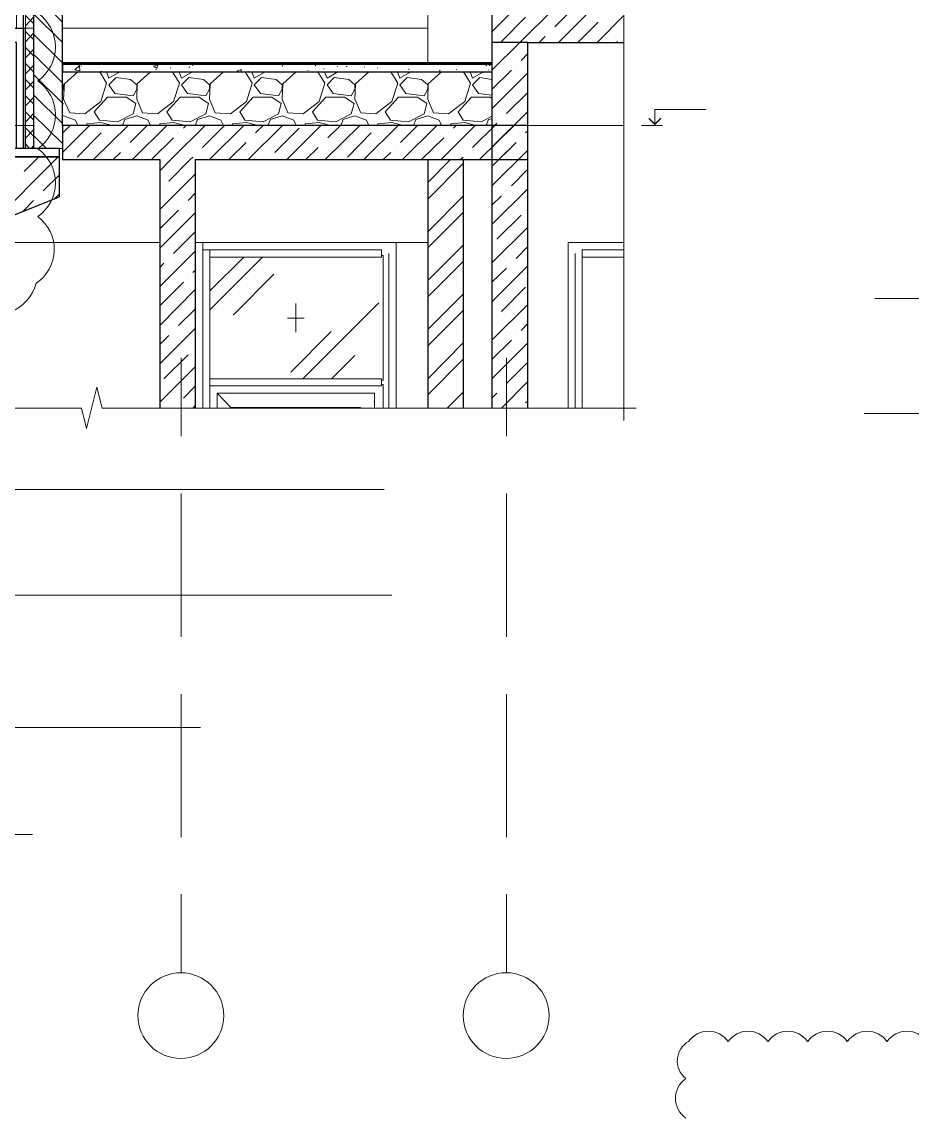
# Model space of a CAD drawing. Header units: millimetres. Extents: x -356862 to 418287, y 0 to 839748.
# Drawn here: x 331420 to 337636, y 772353 to 780012 of the extents above; entities that cross this region are included whole.
import ezdxf

# ---------------------------------------------------------------- set-up
doc = ezdxf.new("R2010")
doc.units = ezdxf.units.MM
doc.layers.add('PDF _Геометрия', color=7, linetype='Continuous', true_color=0xbababa)
doc.layers.add('PDF _Сплошная заливка', color=7, linetype='Continuous', true_color=0xf50000)

msp = doc.modelspace()

# ---------------------------------------------------------------- linework, layer by layer
at = {"layer": 'PDF _Геометрия', "color": 7, "lineweight": 5}
for points in [[(335623.1195, 788584.2562), (335623.1195, 788497.4619), (335623.1195, 782978.6111), (335479.1679, 782942.6232), (335769.188, 782870.6474), (335623.1195, 782834.6594), (335623.1195, 777313.6917), (335623.1195, 777226.8974)], [(331382.8977, 782669.5385), (331382.8977, 779968.3288), (331501.4461, 779968.3288)], [(334253.4622, 779968.3288), (331702.555, 779968.3288)], [(334702.2526, 779729.1151), (331702.555, 779729.1151)], [(334702.2526, 779722.7643), (331702.555, 779722.7643)], [(331501.4461, 779288.7925), (331251.6477, 779288.7925)], [(334952.0509, 779288.7925), (335623.1195, 779288.7925)], [(330874.8332, 778469.5385), (332382.0913, 778469.5385)], [(332631.8897, 778469.5385), (334253.4622, 778469.5385)], [(334033.3009, 778469.5385), (334033.3009, 777313.6917)], [(335233.6034, 777313.6917), (335233.6034, 778469.5385), (335623.1195, 778469.5385)], [(335709.9138, 777313.6917), (335623.1195, 777313.6917), (331979.8735, 777313.6917), (331943.8856, 777459.7603), (331871.9098, 777169.7401), (331835.9219, 777313.6917), (328190.559, 777313.6917), (328103.7647, 777313.6917)], [(333882.9985, 777313.6917), (333882.9985, 777417.4215), (332782.1921, 777417.4215), (332782.1921, 777313.6917)], [(332782.1921, 777417.4215), (332883.805, 777313.6917)], [(332881.688, 777313.6917), (332881.688, 777317.9256), (333783.5026, 777317.9256), (333783.5026, 777313.6917)]]:
    msp.add_lwpolyline(points, dxfattribs=at)
at = {"layer": 'PDF _Геометрия', "color": 7, "lineweight": 9}
for points in [[(334452.4542, 786869.5385), (334253.4622, 786869.5385), (334253.4622, 779729.1151)], [(331501.4461, 779127.9054), (331702.555, 779127.9054)], [(332532.3937, 777116.8167), (332532.3937, 777665.103)], [(334803.8655, 777116.8167), (334803.8655, 777665.103)], [(332532.3937, 776915.7078), (332532.3937, 776915.7078)], [(334803.8655, 776915.7078), (334803.8655, 776915.7078)], [(332532.3937, 775715.4054), (332532.3937, 776716.7159)], [(334803.8655, 775715.4054), (334803.8655, 776716.7159)], [(332532.3937, 775516.4135), (332532.3937, 775516.4135)], [(334803.8655, 775516.4135), (334803.8655, 775516.4135)], [(332532.3937, 774316.1111), (332532.3937, 775315.3046)], [(334803.8655, 774316.1111), (334803.8655, 775315.3046)], [(332532.3937, 774115.0022), (332532.3937, 774115.0022)], [(334803.8655, 774115.0022), (334803.8655, 774115.0022)], [(332532.3937, 773365.607), (332532.3937, 773916.0103)], [(334803.8655, 773365.607), (334803.8655, 773916.0103)]]:
    msp.add_lwpolyline(points, dxfattribs=at)
at = {"layer": 'PDF _Геометрия', "color": 84, "lineweight": 30, "true_color": 0x269900}
msp.add_lwpolyline([(331501.4461, 779127.9054), (331431.5872, 779127.9054), (331431.5872, 780527.1998), (331501.4461, 780527.1998)], dxfattribs=at)
at = {"layer": 'PDF _Геометрия', "color": 84, "lineweight": 20, "true_color": 0x269900}
msp.add_lwpolyline([(331501.4461, 779127.9054), (331444.2888, 779127.9054), (331444.2888, 780527.1998), (331501.4461, 780527.1998)], close=True, dxfattribs=at)
at = {"layer": 'PDF _Геометрия', "color": 8, "lineweight": 30, "true_color": 0x767676}
msp.add_lwpolyline([(331702.555, 779288.7925), (331702.555, 780527.1998), (331501.4461, 780527.1998), (331501.4461, 779127.9054)], dxfattribs=at)
at = {"layer": 'PDF _Геометрия', "lineweight": 5}
for points in [[(331702.555, 780010.6675), (331501.4461, 780209.6594)], [(334702.2526, 779942.9256), (334867.3735, 780108.0465), (334952.0509, 780194.8409)], [(334702.2526, 779674.0748), (334897.0106, 779868.8328), (335138.3413, 780108.0465)], [(335140.4582, 779976.7965), (335271.7082, 780108.0465)], [(335165.8614, 779868.8328), (335407.1921, 780108.0465)], [(331702.555, 779868.8328), (331501.4461, 780067.8248)], [(334769.9945, 779875.1836), (334937.2324, 780044.5385)], [(335301.3453, 779868.8328), (335443.18, 780010.6675)], [(335436.8292, 779868.8328), (335623.1195, 780057.2401)], [(331702.555, 779726.9982), (331501.4461, 779925.9901)], [(335106.5872, 779942.9256), (335106.5872, 779942.9256)], [(335032.4945, 779868.8328), (335072.7163, 779909.0546)], [(335570.1961, 779868.8328), (335578.6638, 779875.1836)], [(335612.5348, 779909.0546), (335612.5348, 779909.0546)], [(331702.555, 779585.1635), (331501.4461, 779786.2724)], [(334736.1235, 779841.3127), (334736.1235, 779841.3127)], [(334905.4784, 779741.8167), (334952.0509, 779790.5062)], [(331755.4784, 779712.1796), (331755.4784, 779714.2965)], [(331831.688, 779705.8288), (331835.9219, 779701.5949)], [(332585.3171, 779693.1272), (332591.6679, 779697.3611)], [(332608.6034, 779710.0627), (332614.9542, 779710.0627)], [(333237.3332, 779707.9457), (333241.5671, 779703.7119)], [(333468.0792, 779710.0627), (333472.313, 779705.8288)], [(333620.4985, 779697.3611), (333624.7324, 779701.5949)], [(333684.0066, 779701.5949), (333690.3574, 779697.3611)], [(333808.9058, 779699.478), (333813.1397, 779695.2441)], [(334659.9138, 779705.8288), (334666.2647, 779710.0627)], [(334683.2001, 779710.0627), (334689.5509, 779705.8288)], [(334871.6074, 779707.9457), (334871.6074, 779707.9457)], [(331501.4461, 779644.4377), (331702.555, 779443.3288), (331706.7888, 779441.2119), (331702.555, 779424.2764)], [(331810.5187, 779663.4901), (331717.3735, 779578.8127), (331711.0227, 779470.849), (331753.3614, 779375.5869), (331859.2082, 779369.2361), (331971.4058, 779456.0304), (332011.6276, 779583.0465), (331962.938, 779663.4901)], [(331971.4058, 779663.4901), (331975.6397, 779667.724), (331975.6397, 779663.4901)], [(332009.5106, 779663.4901), (332026.4461, 779619.0344), (332102.6558, 779663.4901)], [(332318.5832, 779663.4901), (332225.438, 779578.8127), (332221.2042, 779470.849), (332261.4259, 779375.5869), (332367.2727, 779369.2361), (332479.4703, 779456.0304), (332519.6921, 779583.0465), (332471.0026, 779663.4901)], [(332352.4542, 779676.1917), (332358.805, 779678.3086)], [(332377.8574, 779663.4901), (332379.9743, 779665.607)], [(332454.0671, 779688.8933), (332460.4179, 779691.0103)], [(332517.5751, 779663.4901), (332534.5106, 779619.0344), (332610.7203, 779663.4901)], [(332826.6477, 779663.4901), (332733.5026, 779578.8127), (332729.2687, 779470.849), (332769.4905, 779375.5869), (332875.3372, 779369.2361), (332987.5348, 779456.0304), (333027.7566, 779583.0465), (332979.0671, 779663.4901)], [(332947.313, 779663.4901), (332953.6638, 779680.4256), (332924.0268, 779669.8409), (332932.4945, 779663.4901)], [(333000.2364, 779667.724), (333002.3534, 779663.4901)], [(333025.6397, 779663.4901), (333042.5751, 779619.0344), (333118.7848, 779663.4901)], [(333334.7122, 779663.4901), (333241.5671, 779578.8127), (333237.3332, 779470.849), (333277.555, 779375.5869), (333383.4018, 779369.2361), (333495.5993, 779456.0304), (333535.8211, 779583.0465), (333487.1316, 779663.4901)], [(333372.8171, 779663.4901), (333379.1679, 779665.607)], [(333415.1558, 779671.9578), (333419.3897, 779674.0748)], [(333525.2364, 779684.6594), (333531.5872, 779684.6594)], [(333533.7042, 779663.4901), (333550.6397, 779619.0344), (333626.8493, 779663.4901)], [(333842.7768, 779663.4901), (333749.6316, 779578.8127), (333745.3977, 779470.849), (333785.6195, 779375.5869), (333891.4663, 779369.2361), (334003.6638, 779456.0304), (334043.8856, 779583.0465), (333995.1961, 779663.4901)], [(333902.0509, 779691.0103), (333906.2848, 779688.8933)], [(334041.7687, 779663.4901), (334058.7042, 779619.0344), (334134.9138, 779663.4901)], [(334117.9784, 779682.5425), (334124.3292, 779678.3086)], [(334350.8413, 779663.4901), (334257.6961, 779578.8127), (334253.4622, 779470.849), (334293.684, 779375.5869), (334399.5308, 779369.2361), (334511.7284, 779456.0304), (334551.9501, 779583.0465), (334503.2606, 779663.4901)], [(334336.0227, 779674.0748), (334340.2566, 779669.8409)], [(334452.4542, 779676.1917), (334456.688, 779680.4256)], [(334549.8332, 779663.4901), (334566.7687, 779619.0344), (334642.9784, 779663.4901)], [(334551.9501, 779663.4901), (334554.0671, 779663.4901)], [(334702.2526, 779610.5667), (334617.5751, 779623.2683), (334566.7687, 779572.4619), (334609.1074, 779511.0707), (334702.2526, 779500.4861)], [(334674.7324, 779680.4256), (334678.9663, 779674.0748)], [(334700.1356, 779693.1272), (334702.2526, 779693.1272)], [(334702.2526, 779538.5909), (334837.7364, 779674.0748)], [(334702.2526, 779405.224), (334952.0509, 779655.0224)], [(331702.555, 779523.7724), (331711.0227, 779542.8248), (331711.0227, 779572.4619), (331702.555, 779580.9296)], [(331702.555, 779301.4941), (331501.4461, 779502.603)], [(334702.2526, 779352.3006), (334628.1598, 779314.1957), (334501.1437, 779324.7804), (334465.1558, 779384.0546), (334558.3009, 779485.6675), (334689.5509, 779485.6675), (334702.2526, 779477.1998)], [(334803.8655, 779371.353), (334952.0509, 779519.5385)], [(331702.555, 779161.7764), (331501.4461, 779360.7683)], [(331702.555, 779352.3006), (331711.0227, 779354.4175), (331793.5832, 779324.7804), (331810.5187, 779288.7925)], [(332121.7082, 779288.7925), (332138.6437, 779329.0143), (332221.2042, 779354.4175), (332301.6477, 779324.7804), (332318.5832, 779288.7925)], [(332629.7727, 779288.7925), (332646.7082, 779329.0143), (332729.2687, 779354.4175), (332809.7122, 779324.7804), (332826.6477, 779288.7925)], [(333137.8372, 779288.7925), (333154.7727, 779329.0143), (333237.3332, 779354.4175), (333317.7768, 779324.7804), (333334.7122, 779288.7925)], [(333645.9018, 779288.7925), (333662.8372, 779329.0143), (333745.3977, 779354.4175), (333825.8413, 779324.7804), (333842.7768, 779288.7925)], [(334153.9663, 779288.7925), (334170.9018, 779329.0143), (334253.4622, 779354.4175), (334333.9058, 779324.7804), (334350.8413, 779288.7925)], [(334662.0308, 779288.7925), (334678.9663, 779329.0143), (334702.2526, 779335.3651)], [(334702.2526, 779136.3732), (334952.0509, 779386.1715)], [(334769.9945, 779337.482), (334769.9945, 779337.482)], [(331702.555, 779098.2683), (331890.9622, 779288.7925)], [(331702.555, 779233.7522), (331757.5953, 779288.7925)], [(331806.2848, 779066.5143), (331973.5227, 779235.8691)], [(331871.9098, 779288.7925), (331874.0268, 779299.3772), (331971.4058, 779307.8449), (332051.8493, 779288.7925)], [(331920.5993, 779049.5788), (332161.93, 779288.7925)], [(332007.3937, 779269.7401), (332007.3937, 779269.7401)], [(332176.7485, 779168.1272), (332295.2969, 779288.7925)], [(332191.5671, 779049.5788), (332430.7808, 779288.7925)], [(332379.9743, 779288.7925), (332382.0913, 779299.3772), (332479.4703, 779307.8449), (332559.9138, 779288.7925)], [(332382.0913, 778971.2522), (332460.4179, 779049.5788), (332699.6316, 779288.7925)], [(332513.3413, 779235.8691), (332513.3413, 779235.8691)], [(332547.2122, 779269.7401), (332566.2647, 779288.7925)], [(332680.5792, 779134.2562), (332835.1155, 779288.7925)], [(332729.2687, 779049.5788), (332970.5993, 779288.7925)], [(332888.0388, 779288.7925), (332890.1558, 779299.3772), (332987.5348, 779307.8449), (333067.9784, 779288.7925)], [(333000.2364, 779049.5788), (333239.4501, 779288.7925)], [(333051.0429, 779235.8691), (333103.9663, 779288.7925)], [(333186.5268, 779100.3853), (333355.8816, 779269.7401)], [(333269.0872, 779049.5788), (333508.3009, 779288.7925)], [(333396.1034, 779288.7925), (333398.2203, 779299.3772), (333495.5993, 779307.8449), (333576.0429, 779288.7925)], [(333537.938, 779049.5788), (333779.2687, 779288.7925)], [(333556.9905, 779201.9982), (333643.7848, 779288.7925)], [(333692.4743, 779066.5143), (333859.7122, 779235.8691)], [(333806.7888, 779049.5788), (334048.1195, 779288.7925)], [(333893.5832, 779269.7401), (333893.5832, 779269.7401)], [(333904.1679, 779288.7925), (333906.2848, 779299.3772), (334003.6638, 779307.8449), (334084.1074, 779288.7925)], [(334062.938, 779168.1272), (334181.4864, 779288.7925)], [(334077.7566, 779049.5788), (334316.9703, 779288.7925)], [(334346.6074, 779049.5788), (334585.8211, 779288.7925)], [(334399.5308, 779235.8691), (334399.5308, 779235.8691)], [(334412.2324, 779288.7925), (334414.3493, 779299.3772), (334511.7284, 779307.8449), (334592.1719, 779288.7925)], [(334433.4018, 779269.7401), (334452.4542, 779288.7925)], [(334566.7687, 779134.2562), (334721.305, 779288.7925)], [(334615.4582, 779049.5788), (334856.7888, 779288.7925)], [(334702.2526, 779269.7401), (334736.1235, 779303.6111)], [(331592.4743, 779127.9054), (331501.4461, 779218.9336)], [(332324.934, 779049.5788), (332479.4703, 779201.9982)], [(332864.7526, 779049.5788), (332985.4179, 779168.1272)], [(333017.1719, 779201.9982), (333017.1719, 779201.9982)], [(333523.1195, 779168.1272), (333523.1195, 779168.1272)], [(334211.1235, 779049.5788), (334365.6598, 779201.9982)], [(334750.9421, 779049.5788), (334871.6074, 779168.1272), (334702.2526, 779000.8893)], [(334905.4784, 779201.9982), (334905.4784, 779201.9982)], [(334905.4784, 779201.9982), (334905.4784, 779201.9982)], [(332056.0832, 779049.5788), (332109.0066, 779100.3853)], [(332142.8776, 779134.2562), (332142.8776, 779134.2562)], [(332646.7082, 779100.3853), (332646.7082, 779100.3853)], [(333402.4542, 779049.5788), (333489.2485, 779134.2562)], [(333942.2727, 779049.5788), (333995.1961, 779100.3853)], [(334029.0671, 779134.2562), (334029.0671, 779134.2562)], [(334532.8977, 779100.3853), (334532.8977, 779100.3853)], [(334886.4259, 779049.5788), (334952.0509, 779115.2038), (334702.2526, 778865.4054)], [(331202.9582, 778598.6715), (331672.9179, 779068.6312)], [(331435.8211, 778967.0183), (331537.434, 779068.6312)], [(332445.5993, 778899.2764), (332595.9018, 779049.5788), (332612.8372, 779066.5143)], [(333152.6558, 779066.5143), (333152.6558, 779066.5143)], [(334253.4622, 778888.6917), (334412.2324, 779049.5788)], [(334253.4622, 778774.3772), (334503.2606, 779024.1756)], [(334482.0913, 779049.5788), (334501.1437, 779066.5143)], [(331569.188, 778831.5344), (331681.3856, 778943.732)], [(332382.0913, 778700.2844), (332631.8897, 778950.0828)], [(334837.7364, 778865.4054), (334952.0509, 778981.8369)], [(332411.7284, 778865.4054), (332411.7284, 778865.4054)], [(331535.3171, 778797.6635), (331535.3171, 778797.6635)], [(331649.6316, 778778.6111), (331681.3856, 778810.3651)], [(332581.0832, 778763.7925), (332631.8897, 778816.7159)], [(334253.4622, 778545.7482), (334503.2606, 778797.6635)], [(334702.2526, 778596.5546), (334952.0509, 778846.353)], [(334702.2526, 778732.0385), (334769.9945, 778797.6635)], [(334803.8655, 778831.5344), (334803.8655, 778831.5344)], [(331425.2364, 778687.5828), (331501.4461, 778763.7925)], [(332547.2122, 778729.9215), (332547.2122, 778729.9215)], [(332382.0913, 778566.9175), (332513.3413, 778696.0506)], [(332382.0913, 778431.4336), (332631.8897, 778681.232)], [(334253.4622, 778433.5506), (334503.2606, 778683.349)], [(334736.1235, 778494.9417), (334905.4784, 778662.1796)], [(334937.2324, 778696.0506), (334937.2324, 778696.0506)], [(332479.4703, 778393.3288), (332631.8897, 778547.8651)], [(334702.2526, 778327.7038), (334952.0509, 778577.5022)], [(332382.0913, 778162.5828), (332631.8897, 778412.3812)], [(334253.4622, 778204.9215), (334503.2606, 778454.7199)], [(334871.6074, 778359.4578), (334952.0509, 778442.0183)], [(332382.0913, 778295.9498), (332411.7284, 778325.5869)], [(332445.5993, 778359.4578), (332445.5993, 778359.4578)], [(334253.4622, 778090.607), (334503.2606, 778340.4054)], [(334837.7364, 778325.5869), (334837.7364, 778325.5869)], [(332612.8372, 778259.9619), (332631.8897, 778276.8974)], [(334702.2526, 778056.7361), (334952.0509, 778306.5344)], [(334702.2526, 778192.2199), (334803.8655, 778291.7159)], [(332382.0913, 778027.099), (332547.2122, 778192.2199)], [(332581.0832, 778226.0909), (332581.0832, 778226.0909)], [(332382.0913, 777891.6151), (332631.8897, 778143.5304)], [(334253.4622, 777861.978), (334503.2606, 778111.7764)], [(334769.9945, 777988.9941), (334937.2324, 778158.349)], [(334702.2526, 777787.8853), (334952.0509, 778037.6836)], [(332513.3413, 777889.4982), (332631.8897, 778008.0465)], [(334253.4622, 777747.6635), (334503.2606, 777997.4619)], [(334736.1235, 777955.1232), (334736.1235, 777955.1232)], [(332382.0913, 777622.7643), (332631.8897, 777872.5627)], [(332479.4703, 777855.6272), (332479.4703, 777855.6272)], [(334905.4784, 777855.6272), (334952.0509, 777904.3167)], [(332382.0913, 777758.2482), (332445.5993, 777821.7562)], [(334702.2526, 777652.4014), (334837.7364, 777787.8853)], [(334871.6074, 777821.7562), (334871.6074, 777821.7562)], [(332612.8372, 777720.1433), (332612.8372, 777720.1433)], [(334253.4622, 777519.0344), (334503.2606, 777770.9498)], [(334702.2526, 777519.0344), (334952.0509, 777768.8328)], [(332411.7284, 777516.9175), (332581.0832, 777686.2724)], [(334253.4622, 777406.8369), (334503.2606, 777656.6353)], [(334803.8655, 777485.1635), (334952.0509, 777633.349)], [(332382.0913, 777353.9135), (332631.8897, 777603.7119)], [(334767.8776, 777313.6917), (334952.0509, 777499.982)], [(332547.2122, 777383.5506), (332631.8897, 777468.228)], [(334388.9461, 777313.6917), (334503.2606, 777428.0062)], [(334702.2526, 777383.5506), (334736.1235, 777417.4215)], [(334769.9945, 777451.2925), (334769.9945, 777451.2925)], [(332513.3413, 777349.6796), (332513.3413, 777349.6796)], [(332612.8372, 777313.6917), (332631.8897, 777334.8611)], [(334937.2324, 777349.6796), (334952.0509, 777364.4982)], [(332477.3534, 777313.6917), (332479.4703, 777315.8086)], [(334905.4784, 777315.8086), (334905.4784, 777315.8086)]]:
    msp.add_lwpolyline(points, dxfattribs=at)
at = {"layer": 'PDF _Геометрия', "color": 7, "lineweight": 30}
for points in [[(335623.1195, 780108.0465), (334702.2526, 780108.0465), (334702.2526, 779868.8328), (334702.2526, 777313.6917)], [(334952.0509, 777313.6917), (334952.0509, 779868.8328), (334702.2526, 779868.8328)], [(334952.0509, 779868.8328), (335623.1195, 779868.8328)], [(334702.2526, 779714.2965), (331702.555, 779714.2965), (331702.555, 779663.4901), (334702.2526, 779663.4901)], [(332631.8897, 777313.6917), (332631.8897, 779049.5788), (334952.0509, 779049.5788), (334952.0509, 779288.7925), (331702.555, 779288.7925), (331702.555, 779049.5788), (332382.0913, 779049.5788), (332382.0913, 777313.6917)], [(334253.4622, 779049.5788), (334253.4622, 777313.6917)], [(334503.2606, 777313.6917), (334503.2606, 779049.5788)]]:
    msp.add_lwpolyline(points, dxfattribs=at)
at = {"layer": 'PDF _Геометрия', "color": 92, "lineweight": 5, "true_color": 0x00b800}
for points in [[(331501.4461, 780000.0828), (331444.2888, 780057.2401)], [(331444.2888, 779985.2643), (331501.4461, 780044.5385)], [(331501.4461, 779887.8853), (331444.2888, 779945.0425)], [(331444.2888, 779873.0667), (331501.4461, 779932.3409)], [(331501.4461, 779775.6877), (331444.2888, 779832.8449)], [(331444.2888, 779760.8691), (331501.4461, 779820.1433)], [(331501.4461, 779663.4901), (331444.2888, 779720.6474)], [(331444.2888, 779648.6715), (331501.4461, 779707.9457)], [(331501.4461, 779551.2925), (331444.2888, 779608.4498)], [(331444.2888, 779536.474), (331501.4461, 779595.7482)], [(331501.4461, 779439.0949), (331444.2888, 779496.2522)], [(331444.2888, 779424.2764), (331501.4461, 779483.5506)], [(331501.4461, 779326.8974), (331444.2888, 779384.0546)], [(331444.2888, 779312.0788), (331501.4461, 779371.353)], [(331501.4461, 779212.5828), (331444.2888, 779271.857)], [(331444.2888, 779199.8812), (331501.4461, 779257.0385)], [(331473.9259, 779127.9054), (331444.2888, 779159.6594)], [(331484.5106, 779127.9054), (331501.4461, 779144.8409)]]:
    msp.add_lwpolyline(points, dxfattribs=at)
at = {"layer": 'PDF _Геометрия', "color": 150, "lineweight": 30, "true_color": 0x0080ff}
msp.add_lwpolyline([(331431.5872, 779968.3288), (331431.5872, 779127.9054), (331382.8977, 779127.9054), (331382.8977, 779868.8328), (331088.6437, 779868.8328), (331088.6437, 779968.3288)], close=True, dxfattribs=at)
at = {"layer": 'PDF _Геометрия', "lineweight": 5}
for points in [[(331789.3493, 779676.1917), (331821.1034, 779707.9457), (331825.3372, 779669.8409)], [(332369.3897, 779712.1796), (332360.9219, 779688.8933), (332339.7526, 779701.5949)], [(332221.2042, 779572.4619), (332178.8655, 779608.4498), (332077.2526, 779623.2683), (332026.4461, 779572.4619), (332068.7848, 779511.0707), (332195.8009, 779496.2522), (332221.2042, 779542.8248)], [(332729.2687, 779572.4619), (332686.93, 779608.4498), (332585.3171, 779623.2683), (332534.5106, 779572.4619), (332576.8493, 779511.0707), (332703.8655, 779496.2522), (332729.2687, 779542.8248)], [(333237.3332, 779572.4619), (333194.9945, 779608.4498), (333093.3816, 779623.2683), (333042.5751, 779572.4619), (333084.9138, 779511.0707), (333211.93, 779496.2522), (333237.3332, 779542.8248)], [(333745.3977, 779572.4619), (333703.059, 779608.4498), (333601.4461, 779623.2683), (333550.6397, 779572.4619), (333592.9784, 779511.0707), (333719.9945, 779496.2522), (333745.3977, 779542.8248)], [(334253.4622, 779572.4619), (334211.1235, 779608.4498), (334109.5106, 779623.2683), (334058.7042, 779572.4619), (334101.0429, 779511.0707), (334228.059, 779496.2522), (334253.4622, 779542.8248)], [(331960.8211, 779324.7804), (331924.8332, 779384.0546), (332017.9784, 779485.6675), (332149.2284, 779485.6675), (332214.8534, 779441.2119), (332195.8009, 779369.2361), (332087.8372, 779314.1957)], [(332468.8856, 779324.7804), (332432.8977, 779384.0546), (332526.0429, 779485.6675), (332657.2929, 779485.6675), (332722.9179, 779441.2119), (332703.8655, 779369.2361), (332595.9018, 779314.1957)], [(332976.9501, 779324.7804), (332940.9622, 779384.0546), (333034.1074, 779485.6675), (333165.3574, 779485.6675), (333230.9824, 779441.2119), (333211.93, 779369.2361), (333103.9663, 779314.1957)], [(333485.0147, 779324.7804), (333449.0268, 779384.0546), (333542.1719, 779485.6675), (333673.4219, 779485.6675), (333739.0469, 779441.2119), (333719.9945, 779369.2361), (333612.0308, 779314.1957)], [(333993.0792, 779324.7804), (333957.0913, 779384.0546), (334050.2364, 779485.6675), (334181.4864, 779485.6675), (334247.1114, 779441.2119), (334228.059, 779369.2361), (334120.0953, 779314.1957)], [(334952.0509, 779250.6877), (334937.2324, 779235.8691)]]:
    msp.add_lwpolyline(points, close=True, dxfattribs=at)
at = {"layer": 'PDF _Геометрия', "color": 251, "lineweight": 20, "true_color": 0x545454}
for points in [[(331109.813, 779492.0183), (331109.813, 779468.732), (331103.4622, 776744.2361), (331196.6074, 776744.2361), (333948.6235, 776744.2361)], [(329541.1638, 778490.7078), (329541.1638, 778465.3046), (329572.9179, 776005.4256), (329666.063, 776005.4256), (334003.6638, 776005.4256)], [(341882.8977, 778073.6715), (341857.4945, 778073.6715), (340218.9864, 778080.0224), (340125.8413, 778080.0224), (337375.9421, 778080.0224)], [(325641.7687, 777271.353), (325641.7687, 777248.0667), (325641.7687, 774335.1635), (325734.9138, 774335.1635), (331492.9784, 774335.1635)], [(341863.8453, 777275.5869), (341838.4421, 777275.5869), (340750.3372, 777275.5869), (340657.1921, 777275.5869), (337301.8493, 777275.5869)], [(326268.3816, 777072.3611), (326287.434, 777055.4256), (328493.2808, 775082.4417), (328584.309, 775082.4417), (332665.7606, 775082.4417)]]:
    msp.add_lwpolyline(points, dxfattribs=at)
at = {"layer": 'PDF _Геометрия', "color": 112, "lineweight": 5, "true_color": 0x00b85c}
for points in [[(335839.0469, 779288.7925), (335839.0469, 779398.8732), (336198.9259, 779398.8732)], [(335745.9018, 779288.7925), (335894.0872, 779288.7925)]]:
    msp.add_lwpolyline(points, dxfattribs=at)
at = {"layer": 'PDF _Геометрия', "color": 7, "lineweight": 30}
for points in [[(331681.3856, 779127.9054), (330752.0509, 779127.9054), (330752.0509, 779068.6312), (331681.3856, 779068.6312)], [(322699.2284, 775467.724), (321799.5308, 775467.724), (321799.5308, 774849.5788), (331681.3856, 778789.1957), (331681.3856, 779068.6312), (330802.8574, 779068.6312), (330802.8574, 778708.7522), (329901.0429, 778708.7522), (329901.0429, 778348.8732), (329001.3453, 778348.8732), (329001.3453, 777988.9941), (328101.6477, 777988.9941), (328101.6477, 777629.1151), (327199.8332, 777629.1151), (327199.8332, 777269.2361), (326300.1356, 777269.2361), (326300.1356, 776907.2401), (325400.438, 776907.2401), (325400.438, 776547.3611), (324500.7405, 776547.3611), (324500.7405, 776187.482), (323598.9259, 776187.482), (323598.9259, 775827.603), (322699.2284, 775827.603)]]:
    msp.add_lwpolyline(points, close=True, dxfattribs=at)
at = {"layer": 'PDF _Геометрия', "color": 1, "lineweight": 20}
msp.add_lwpolyline([(331518.0577, 778184.8155, 0.520570321), (331530.7351, 778651.1153, 0.520570849), (331531.1532, 779124.828)], format="xyb", dxfattribs=at)
at = {"layer": 'PDF _Геометрия', "color": 252, "lineweight": 5, "true_color": 0x989898}
for points in [[(332682.6961, 778393.3288), (332682.6961, 778469.5385)], [(332682.6961, 777493.6312), (332682.6961, 778418.732), (332731.3856, 778418.732), (332731.3856, 777493.6312), (332731.3856, 777313.6917)], [(333982.4945, 778393.3288), (333982.4945, 777493.6312), (333982.4945, 777313.6917)], [(335282.2929, 778393.3288), (335282.2929, 777313.6917)], [(335623.1195, 778367.9256), (335333.0993, 778367.9256), (335333.0993, 778418.732), (335623.1195, 778418.732)], [(335333.0993, 778393.3288), (335333.0993, 777313.6917)]]:
    msp.add_lwpolyline(points, dxfattribs=at)
for points in [[(333931.688, 778418.732), (333931.688, 778367.9256), (332731.3856, 778367.9256), (332731.3856, 778418.732)], [(332682.6961, 777313.6917), (332682.6961, 777493.6312)], [(333931.688, 777519.0344), (333931.688, 777468.228), (332731.3856, 777468.228), (332731.3856, 777519.0344)]]:
    msp.add_lwpolyline(points, close=True, dxfattribs=at)
at = {"layer": 'PDF _Геометрия', "color": 254, "lineweight": 5, "true_color": 0xdcdcdc}
for points in [[(332731.3856, 777999.5788), (333099.7324, 778367.9256)], [(332731.3856, 778132.9457), (332968.4824, 778367.9256)], [(333931.688, 777508.4498), (333942.2727, 777508.4498), (333942.2727, 778378.5103), (333931.688, 778378.5103)], [(332896.5066, 777965.7078), (333180.1759, 778249.3772)], [(333332.5953, 778044.0344), (333332.5953, 777842.9256)], [(333381.2848, 777519.0344), (333912.6356, 778048.2683)], [(333273.3211, 777942.4215), (333391.8695, 777942.4215)], [(333296.6074, 777565.607), (333580.2768, 777849.2764)], [(333582.3937, 777519.0344), (333745.3977, 777682.0385)], [(333942.2727, 777313.6917), (333942.2727, 777478.8127), (333931.688, 777478.8127)], [(332782.1921, 777313.6917), (332782.1921, 777417.4215), (333882.9985, 777417.4215), (333882.9985, 777313.6917)]]:
    msp.add_lwpolyline(points, dxfattribs=at)
at = {"layer": 'PDF _Геометрия', "color": 7, "lineweight": 20}
for centre in [(332529.7405, 773068.4554), (334801.3049, 773068.4554)]:
    msp.add_circle(centre, 299.5464, dxfattribs=at)
at = {"layer": 'PDF _Геометрия', "color": 1, "lineweight": 20}
for centre, radius, start, end in [((331365.3791, 779836.5736), 288.9612, 304.99139688, 54.99208178), ((331365.3791, 779362.3607), 288.9612, 304.99139688, 54.99208178), ((331238.3582, 778257.2757), 288.962, 235.6293213, 345.62988922), ((336213.359, 772791.1261), 168.2964, 35.00243967, 144.99756033), ((336490.6883, 772791.1261), 168.2964, 35.00243967, 144.99756033), ((336768.0176, 772791.1261), 168.2964, 35.00243966, 144.99756034), ((337045.3491, 772791.1261), 168.2964, 35.00243966, 144.99756033), ((337322.6784, 772791.1261), 168.2964, 35.00243967, 144.99756033), ((337600.0077, 772791.1261), 168.2964, 35.00243966, 144.99756033), ((336154.0827, 772753.0191), 157.7117, 120.69030753, 230.68542712), ((336151.9657, 772490.5083), 168.2964, 125.00243966, 234.99756034)]:
    msp.add_arc(centre, radius, start, end, dxfattribs=at)
at = {"layer": 'PDF _Сплошная заливка', "color": 112, "true_color": 0x00b85c, "transparency": 33554559}
for points in [[(335839.0469, 779303.6111), (335794.5913, 779335.3651), (335800.9421, 779341.7159)], [(335839.0469, 779288.7925), (335839.0469, 779303.6111), (335794.5913, 779335.3651)], [(335885.6195, 779335.3651), (335879.2687, 779341.7159), (335839.0469, 779288.7925)], [(335879.2687, 779341.7159), (335839.0469, 779288.7925), (335839.0469, 779303.6111)]]:
    msp.add_solid(points, dxfattribs=at)

doc.saveas('drawing.dxf')
